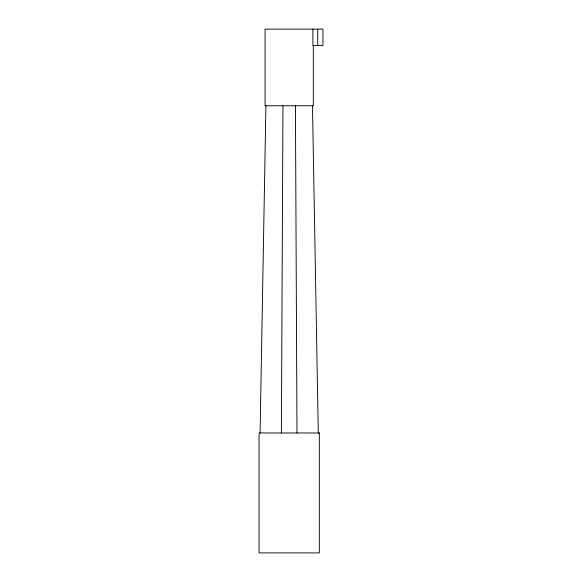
<?xml version="1.0" encoding="UTF-8"?>
<svg xmlns="http://www.w3.org/2000/svg" width="582" height="582" viewBox="0 0 582 582"><rect width="100%" height="100%" fill="white"/><g stroke="black" fill="none" stroke-linecap="round" stroke-linejoin="round"><path stroke-width="0.87" d="M281.397 432.979L282.954 105.757M260.089 432.979L265.909 105.757M312.476 105.757L318.296 432.979M295.43 105.757L296.987 432.979M317.707 29.1L317.707 45.491M313.298 45.491L313.298 105.757L265.086 105.757L265.086 29.1L322.937 29.1L322.937 45.491L312.883 45.491L312.883 29.1M319.322 432.979L259.063 432.979L259.063 552.9L319.322 552.9L319.322 432.979"/></g></svg>
